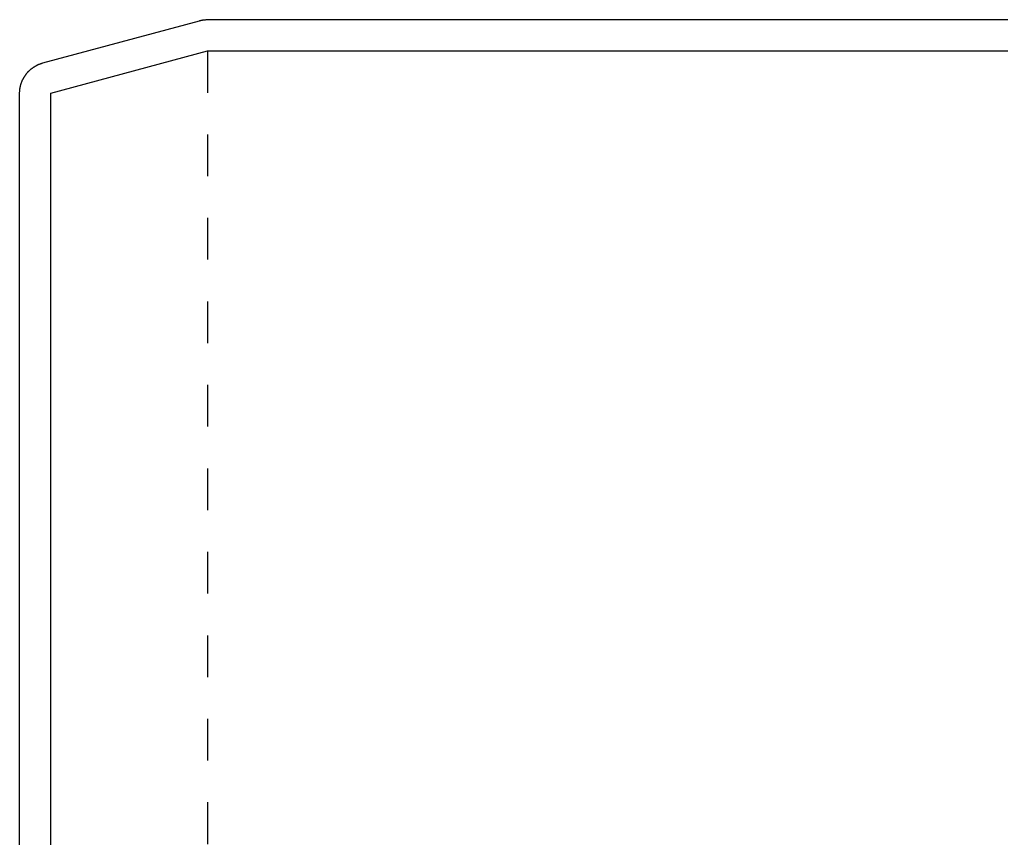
# Model space of a CAD drawing. Extents: x -9 to 1073, y -897 to 0.
# Drawn here: x -9 to 273.1, y -449.4 to -214 of the extents above; entities that cross this region are included whole.
import ezdxf

# ---------------------------------------------------------------- set-up
doc = ezdxf.new("R2010")
doc.units = 0
doc.linetypes.add('DASHED', pattern=[24, 12, -12])
for name, color, linetype in [('BLEED', 3, 'CONTINUOUS'), ('CREASE', 5, 'DASHED'), ('CUT', 1, 'CONTINUOUS')]:
    doc.layers.add(name, color=color, linetype=linetype)

msp = doc.modelspace()

# ---------------------------------------------------------------- linework, layer by layer
at = {"layer": 'BLEED'}
for p, q in [((-2.3465, -226.4796), (42.6535, -214.3267)), ((42.6535, -214.3267), (42.7637, -214.2979)), ((42.7637, -214.2979), (42.8738, -214.2706)), ((42.8738, -214.2706), (42.9847, -214.2439)), ((42.9847, -214.2439), (43.0956, -214.2194)), ((43.0956, -214.2194), (43.2072, -214.1957)), ((43.2072, -214.1957), (43.3188, -214.1741)), ((43.3188, -214.1741), (43.4311, -214.1532)), ((43.4311, -214.1532), (43.5434, -214.1345)), ((43.5434, -214.1345), (43.6558, -214.1165)), ((43.6558, -214.1165), (43.7681, -214.1006)), ((43.7681, -214.1006), (43.8811, -214.0855)), ((43.8811, -214.0855), (43.9942, -214.0718)), ((43.9942, -214.0718), (44.1072, -214.0603)), ((44.1072, -214.0603), (44.221, -214.0495)), ((44.221, -214.0495), (44.334, -214.0402)), ((44.334, -214.0402), (44.4478, -214.033)), ((44.4478, -214.033), (44.5615, -214.0265)), ((44.5615, -214.0265), (44.6753, -214.0214)), ((44.6753, -214.0214), (44.789, -214.0178)), ((44.789, -214.0178), (44.9028, -214.0164)), ((44.9028, -214.0164), (45, -214.0157)), ((45, -214.0157), (377.5745, -214.0157)), ((-6.1258, -228.5748), (-6.0415, -228.4978)), ((-6.0415, -228.4978), (-5.9566, -228.4222)), ((-5.9566, -228.4222), (-5.8709, -228.3473)), ((-5.8709, -228.3473), (-5.7845, -228.2731)), ((-5.7845, -228.2731), (-5.6966, -228.2011)), ((-5.6966, -228.2011), (-5.6081, -228.1291)), ((-5.6081, -228.1291), (-5.5188, -228.0593)), ((-5.5188, -228.0593), (-5.4281, -227.9894)), ((-5.4281, -227.9894), (-5.3366, -227.9218)), ((-5.3366, -227.9218), (-5.2445, -227.8548)), ((-5.2445, -227.8548), (-5.1516, -227.7893)), ((-5.1516, -227.7893), (-5.058, -227.7245)), ((-5.058, -227.7245), (-4.9637, -227.6611)), ((-4.9637, -227.6611), (-4.8679, -227.5985)), ((-4.8679, -227.5985), (-4.7722, -227.538)), ((-4.7722, -227.538), (-4.675, -227.4782)), ((-4.675, -227.4782), (-4.5778, -227.4199)), ((-4.5778, -227.4199), (-4.4791, -227.3623)), ((-4.4791, -227.3623), (-4.3798, -227.3062)), ((-4.3798, -227.3062), (-4.2804, -227.2514)), ((-4.2804, -227.2514), (-4.1796, -227.1982)), ((-4.1796, -227.1982), (-4.0788, -227.1456)), ((-4.0788, -227.1456), (-3.9766, -227.0945)), ((-3.9766, -227.0945), (-3.8743, -227.0448)), ((-3.8743, -227.0448), (-3.7714, -226.9966)), ((-3.7714, -226.9966), (-3.6677, -226.9498)), ((-3.6677, -226.9498), (-3.5633, -226.9037)), ((-3.5633, -226.9037), (-3.4582, -226.8598)), ((-3.4582, -226.8598), (-3.353, -226.8166)), ((-3.353, -226.8166), (-3.2472, -226.7748)), ((-3.2472, -226.7748), (-3.1406, -226.7345)), ((-3.1406, -226.7345), (-3.0341, -226.6956)), ((-3.0341, -226.6956), (-2.9268, -226.6574)), ((-2.9268, -226.6574), (-2.8188, -226.6214)), ((-2.8188, -226.6214), (-2.7101, -226.5862)), ((-2.7101, -226.5862), (-2.6014, -226.553)), ((-2.6014, -226.553), (-2.4919, -226.5206)), ((-2.4919, -226.5206), (-2.3465, -226.4796)), ((-8.1806, -231.4159), (-8.1324, -231.313)), ((-8.1324, -231.313), (-8.0827, -231.2107)), ((-8.0827, -231.2107), (-8.0323, -231.1085)), ((-8.0323, -231.1085), (-7.9805, -231.007)), ((-7.9805, -231.007), (-7.9272, -230.9069)), ((-7.9272, -230.9069), (-7.8725, -230.8068)), ((-7.8725, -230.8068), (-7.8163, -230.7074)), ((-7.8163, -230.7074), (-7.7594, -230.6088)), ((-7.7594, -230.6088), (-7.7011, -230.5109)), ((-7.7011, -230.5109), (-7.6414, -230.4144)), ((-7.6414, -230.4144), (-7.5809, -230.3179)), ((-7.5809, -230.3179), (-7.519, -230.2222)), ((-7.519, -230.2222), (-7.4556, -230.1278)), ((-7.4556, -230.1278), (-7.3915, -230.0335)), ((-7.3915, -230.0335), (-7.326, -229.9406)), ((-7.326, -229.9406), (-7.259, -229.8485)), ((-7.259, -229.8485), (-7.1914, -229.757)), ((-7.1914, -229.757), (-7.1222, -229.6663)), ((-7.1222, -229.6663), (-7.0524, -229.577)), ((-7.0524, -229.577), (-6.9811, -229.4878)), ((-6.9811, -229.4878), (-6.9084, -229.3999)), ((-6.9084, -229.3999), (-6.835, -229.3135)), ((-6.835, -229.3135), (-6.7601, -229.2271)), ((-6.7601, -229.2271), (-6.6845, -229.1422)), ((-6.6845, -229.1422), (-6.6082, -229.0579)), ((-6.6082, -229.0579), (-6.5304, -228.9751)), ((-6.5304, -228.9751), (-6.4512, -228.893)), ((-6.4512, -228.893), (-6.3713, -228.8117)), ((-6.3713, -228.8117), (-6.2906, -228.7318)), ((-6.2906, -228.7318), (-6.2086, -228.6526)), ((-6.2086, -228.6526), (-6.1258, -228.5748)), ((-8.9539, -234.2592), (-8.9417, -234.1462)), ((-8.9417, -234.1462), (-8.928, -234.0331)), ((-8.928, -234.0331), (-8.9129, -233.9201)), ((-8.9129, -233.9201), (-8.8963, -233.8078)), ((-8.8963, -233.8078), (-8.8783, -233.6954)), ((-8.8783, -233.6954), (-8.8596, -233.5831)), ((-8.8596, -233.5831), (-8.8387, -233.4708)), ((-8.8387, -233.4708), (-8.8164, -233.3592)), ((-8.8164, -233.3592), (-8.7926, -233.2483)), ((-8.7926, -233.2483), (-8.7674, -233.1367)), ((-8.7674, -233.1367), (-8.7415, -233.0266)), ((-8.7415, -233.0266), (-8.7134, -232.9157)), ((-8.7134, -232.9157), (-8.6846, -232.8062)), ((-8.6846, -232.8062), (-8.6537, -232.6961)), ((-8.6537, -232.6961), (-8.622, -232.5866)), ((-8.622, -232.5866), (-8.5882, -232.4779)), ((-8.5882, -232.4779), (-8.5536, -232.3699)), ((-8.5536, -232.3699), (-8.5176, -232.2619)), ((-8.5176, -232.2619), (-8.4802, -232.1539)), ((-8.4802, -232.1539), (-8.4413, -232.0474)), ((-8.4413, -232.0474), (-8.401, -231.9408)), ((-8.401, -231.9408), (-8.3599, -231.835)), ((-8.3599, -231.835), (-8.3167, -231.7291)), ((-8.3167, -231.7291), (-8.2728, -231.624)), ((-8.2728, -231.624), (-8.2274, -231.5196)), ((-8.2274, -231.5196), (-8.1806, -231.4159)), ((-9, -235.1686), (-8.9993, -235.0548)), ((-9, -661.572), (-9, -235.1686)), ((-8.9993, -235.0548), (-8.9971, -234.941)), ((-8.9971, -234.941), (-8.9935, -234.8273)), ((-8.9935, -234.8273), (-8.9885, -234.7135)), ((-8.9885, -234.7135), (-8.982, -234.5998)), ((-8.982, -234.5998), (-8.9741, -234.486)), ((-8.9741, -234.486), (-8.9647, -234.373)), ((-8.9647, -234.373), (-8.9539, -234.2592))]:
    msp.add_line(p, q, dxfattribs=at)
at = {"layer": 'CREASE'}
msp.add_line((45, -223.0157), (45, -673.7244), dxfattribs=at)
at = {"layer": 'CUT'}
for p, q in [((0, -235.1686), (45, -223.0157)), ((45, -223.0157), (45, -223.0157)), ((45, -223.0157), (386.5745, -223.0157)), ((0, -661.572), (0, -235.1686)), ((0, -235.1686), (0, -235.1686))]:
    msp.add_line(p, q, dxfattribs=at)

doc.saveas('drawing.dxf')
